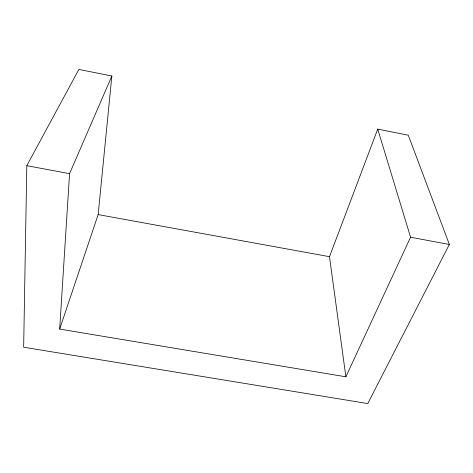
<?xml version="1.0" encoding="UTF-8"?>
<svg xmlns="http://www.w3.org/2000/svg" width="473" height="473" viewBox="0 0 473 473"><rect width="100%" height="100%" fill="white"/><g stroke="black" fill="none" stroke-linecap="round" stroke-linejoin="round"><path stroke-width="0.71" d="M26.807 165.686L23.65 347.217L367.769 403.57L449.35 244.458L408.294 135.219L377.732 129.111L329.498 256.685L345.875 376.81L59.669 329.078L69.566 173.662L111.859 76.017L78.879 69.43L26.807 165.686L69.566 173.662M59.669 329.078L98.153 214.594L111.859 76.017M345.875 376.81L410.57 237.227L377.732 129.111M98.153 214.594L329.498 256.685M410.57 237.227L449.35 244.458"/></g></svg>
